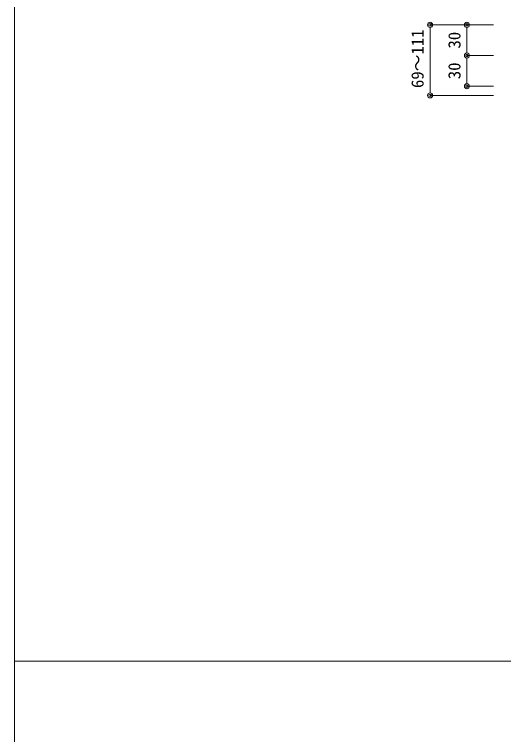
# Model space of a CAD drawing. Units: millimetres on the paper. Extents: x -401 to 401, y -279 to 279.
# Drawn here: x -400.7 to -305, y -1 to 139.9 of the extents above; entities that cross this region are included whole.
import ezdxf
from ezdxf.enums import TextEntityAlignment as Align

# ---------------------------------------------------------------- set-up
doc = ezdxf.new("R2010")
doc.units = ezdxf.units.MM
for name, color, linetype, lineweight in [('0-0_A-C01-補助線(非印刷)', 4, 'Continuous', 9), ('0-5_0-A11-寸法_詳細', 5, 'Continuous', 9), ('0-6_0', 7, 'Continuous', 9), ('1-3_0-A01-枠A', 4, 'Continuous', 9)]:
    doc.layers.add(name, color=color, linetype=linetype, lineweight=lineweight)
doc.styles.add('ＭＳ ゴシック', font='')
doc.styles.get('ＭＳ ゴシック').set_extended_font_data('MS Gothic')

# ---------------------------------------------------------------- blocks, each defined once
blk = doc.blocks.new('_Dot')
at = {"layer": '0-6_0'}
blk.add_line((-0.5, 0), (-1, 0), dxfattribs=at)
for radius in [0.5, 0.25]:
    blk.add_circle((0, 0), radius, dxfattribs=at)

msp = doc.modelspace()

# ---------------------------------------------------------------- linework, layer by layer
at = {"layer": '0-0_A-C01-補助線(非印刷)'}
for q in [(400.667, 13.333), (-395.667, 13.333)]:
    msp.add_line((-400.667, 13.333), q, dxfattribs=at)
at = {"layer": '0-5_0-A11-寸法_詳細'}
for p, q in [((-307.016, 137.901), (-319.392, 137.901)), ((-319.392, 136.901), (-319.392, 125.101)), ((-307.016, 137.901), (-312.178, 137.901)), ((-312.178, 136.901), (-312.178, 132.901)), ((-307.016, 131.901), (-312.178, 131.901)), ((-307.016, 131.901), (-312.178, 131.901)), ((-312.178, 130.901), (-312.178, 126.901)), ((-307.016, 125.901), (-312.178, 125.901)), ((-307.016, 124.101), (-319.392, 124.101))]:
    msp.add_line(p, q, dxfattribs=at)
at = {"layer": '1-3_0-A01-枠A'}
msp.add_line((-400.667, 278.667), (-400.667, -278.667), dxfattribs=at)

# ---------------------------------------------------------------- block references
at = {"layer": '0-5_0-A11-寸法_詳細'}
for p, rotation in [((-319.392, 137.901), 90), ((-312.178, 137.901), 90), ((-312.178, 131.901), 270), ((-312.178, 131.901), 90), ((-312.178, 125.901), 270), ((-319.392, 124.101), 270)]:
    msp.add_blockref('_Dot', p, dxfattribs=dict(at, rotation=rotation))

# ---------------------------------------------------------------- texts
at = {"layer": '0-5_0-A11-寸法_詳細', "style": 'ＭＳ ゴシック'}
for s, p in [('69～111', (-319.93, 125.54)), ('30', (-312.716, 133.269)), ('30', (-312.716, 127.269))]:
    msp.add_text(s, height=2.405, rotation=90, dxfattribs=at).set_placement(p, align=Align.BOTTOM_LEFT)

doc.saveas('drawing.dxf')
